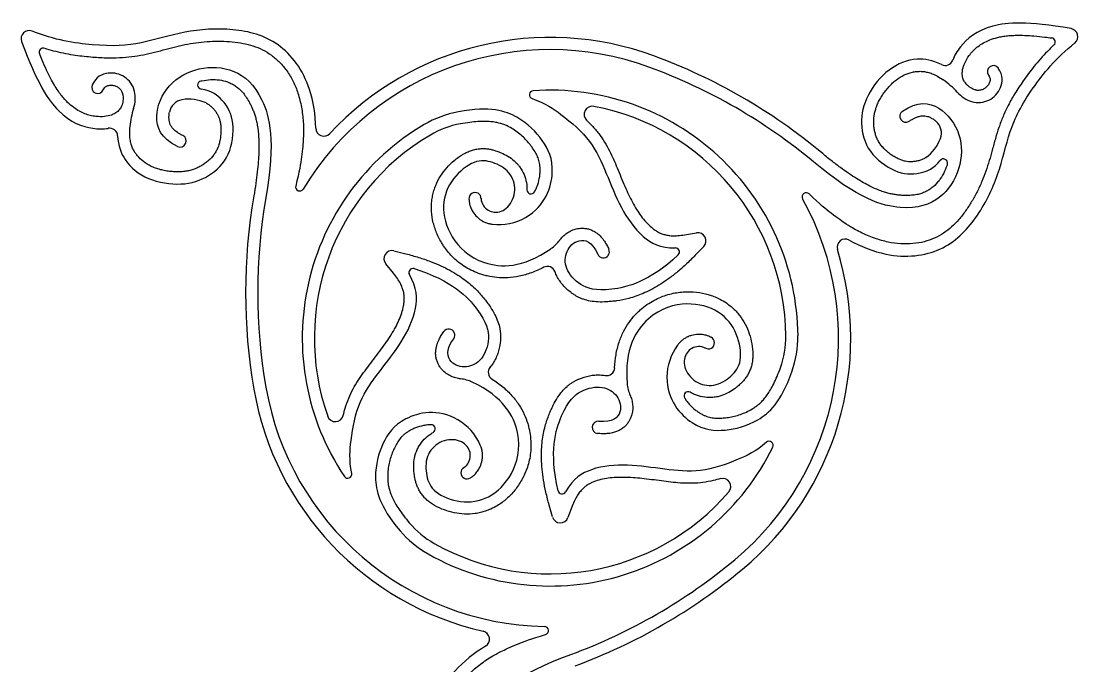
# Model space of a CAD drawing. Header units: millimetres. Extents: x -146 to 156, y -171 to 172.
# Drawn here: x 14.8 to 154.1, y 82.9 to 167.9 of the extents above; entities that cross this region are included whole.
import ezdxf

# ---------------------------------------------------------------- set-up
doc = ezdxf.new("R2010")
doc.units = ezdxf.units.MM
doc.header["$MEASUREMENT"] = 0
doc.layers.add('Layer 03', color=5, linetype='Continuous')

msp = doc.modelspace()

# ---------------------------------------------------------------- linework, layer by layer
at = {"layer": 'Layer 03'}
for p, q in [((102.26, 139.73), (103.85, 140)), ((104.8, 138.2), (103.67, 137.04)), ((63.97, 137.63), (65.54, 137.24)), ((63.91, 134.67), (62.88, 135.92)), ((84.88, 102.56), (84.43, 104.11)), ((87.47, 103.99), (86.9, 102.47))]:
    msp.add_line(p, q, dxfattribs=at)
for centre, radius, start, end in [((15.9, 165.58), 1.07, 68.2314, 200.3695), ((84.55, 126.13), 39.62, 69.8012, 137.1318), ((153.03, 165.85), 1.07, 308.2314, 80.3695), ((17.73, 163.81), 0.534, 73.3554, 202.2007), ((150.59, 165.15), 0.534, 313.3554, 82.2007), ((84.55, 126.13), 38.01, 69.8012, 148.8914), ((72.34, 92.95), 74.97, 50.2241, 69.8012), ((72.34, 92.95), 73.37, 50.2241, 69.8012), ((136.61, 163.12), 1.07, 242.9395, 339.0813), ((142.97, 161.24), 0.802, 35.556, 215.556), ((24.93, 159.17), 0.802, 155.556, 335.556), ((38.63, 159.48), 0.534, 104.1568, 261.6006), ((84.55, 126.13), 32.67, 0.5375, 93.9153), ((129.96, 151.01), 11.16, 42.3449, 54.9634), ((36.39, 155.52), 2.05, 100.074, 169.6731), ((36.95, 152.4), 5.22, 64.5144, 100.074), ((82.35, 158.19), 0.534, 93.9153, 250.8274), ((40.29, 153.02), 11.16, 162.3449, 174.9634), ((90.1, 155.61), 1.07, 79.3389, 226.1861), ((84.55, 126.13), 31.07, 0.5375, 79.339), ((131.43, 155.38), 0.802, 123.7052, 303.7052), ((74.9, 142.48), 13.68, 100.2784, 120.5378), ((134.08, 153.13), 2.05, 340.074, 49.6731), ((26.48, 152.72), 1.07, 2.9395, 99.0813), ((84.55, 126.13), 32.67, 120.5377, 213.9153), ((54.73, 153.81), 1.07, 181.0862, 317.1318), ((74.9, 142.48), 12.08, 100.2784, 120.5378), ((35.78, 152.11), 0.802, 243.7052, 63.7052), ((84.55, 126.13), 31.07, 120.5375, 199.339), ((131.09, 154.22), 5.22, 304.5144, 340.074), ((136.39, 149.21), 0.534, 344.1568, 141.6006), ((119.38, 132.15), 74.97, 170.2241, 189.8012), ((51.54, 146.05), 0.534, 166.0789, 328.8914), ((74.65, 144.51), 0.803, 357.8808, 184.731), ((82.03, 145.67), 0.534, 179.0234, 330.4557), ((118.3, 144.75), 0.534, 46.0789, 208.8914), ((119.38, 132.15), 73.37, 170.2241, 189.8012), ((84.55, 126.13), 38.01, 309.8012, 28.8914), ((77.76, 148.19), 7.1, 263.4046, 299.989), ((104.03, 138.94), 1.07, 315.9294, 99.3595), ((81.85, 141.95), 4.91, 304.786, 323.7127), ((81.85, 141.95), 6.51, 323.7096, 323.7127), ((101.07, 137.48), 0.534, 313.0409, 91.0957), ((123.43, 138.11), 1.07, 61.0862, 197.1318), ((63.71, 136.59), 1.07, 75.9294, 219.3595), ((91.56, 137.5), 0.802, 203.8807, 23.8807), ((84.55, 126.13), 39.62, 309.8012, 17.1318), ((66.46, 134.77), 0.534, 73.0409, 211.0957), ((84.19, 134.51), 1.07, 19.4722, 117.5456), ((71.19, 126.52), 0.802, 323.8807, 143.8807), ((105.41, 125.51), 0.803, 237.8808, 64.731), ((103.53, 126.31), 12.08, 340.2784, 0.5378), ((103.53, 126.31), 13.68, 340.2784, 0.5378), ((107.05, 120.97), 7.1, 143.4046, 179.989), ((72.2, 115.88), 6.51, 83.7096, 83.7127), ((77.47, 121.63), 1.07, 139.4722, 237.5456), ((91.99, 122.25), 1.07, 259.4722, 357.5456), ((72.2, 115.88), 4.91, 64.786, 83.7127), ((99.59, 120.56), 4.91, 184.786, 203.7127), ((84.55, 126.13), 39.62, 189.8012, 257.1318), ((84.55, 126.13), 38.01, 189.8012, 268.8914), ((102.73, 118.54), 0.534, 59.0234, 210.4557), ((99.59, 120.56), 6.51, 203.7096, 203.7127), ((56.24, 116.19), 1.07, 199.3389, 346.1861), ((68.88, 114.18), 0.534, 299.0234, 90.4557), ((68.83, 109.22), 7.1, 23.4046, 59.989), ((90.89, 114.37), 0.802, 83.8807, 263.8807), ((84.55, 126.13), 32.67, 240.5377, 333.9153), ((113.41, 112), 0.534, 333.9153, 130.8274), ((73.58, 108.37), 0.803, 117.8808, 304.731), ((57.88, 108.2), 0.534, 213.9153, 10.8274), ((107.3, 106.58), 1.07, 319.3389, 106.1861), ((84.55, 126.13), 31.07, 240.5375, 319.339), ((86.11, 106.14), 0.534, 193.0409, 331.0957), ((75.21, 109.6), 12.08, 220.2784, 240.5378), ((85.9, 102.85), 1.07, 195.9294, 339.3595), ((75.21, 109.6), 13.68, 220.2784, 240.5378), ((61.92, 153.29), 73.37, 290.2241, 309.8012), ((61.92, 153.29), 74.97, 290.2241, 309.8012), ((83.8, 87.59), 0.534, 286.0789, 88.8914), ((75.49, 86.46), 1.07, 301.0862, 77.1318)]:
    msp.add_arc(centre, radius, start, end, dxfattribs=at)
for points, knots in [([(153.21, 166.91), (147.4, 167.9), (141.88, 167.6), (138.76, 164.98), (137.83, 163.32), (137.61, 162.74)], [0.504688, 0.504688, 0.504688, 0.504688, 4.272891, 8.545783, 10.949446, 10.949446, 10.949446, 10.949446]), ([(53.66, 153.79), (53.63, 155.52), (52.9, 160.3), (48.95, 165.48), (42.83, 167.11), (36.23, 166.67), (30.66, 164.8), (25.44, 164.44), (19.22, 165.4), (16.3, 166.57)], [-46.357918, -46.357918, -46.357918, -46.357918, -42.089993, -35.074994, -28.059995, -21.044996, -14.029997, -7.014998, -1.426646, -1.426646, -1.426646, -1.426646]), ([(142.32, 160.77), (142.38, 160.69), (142.46, 160.54), (142.52, 160.35), (142.54, 160.23), (142.54, 160.11), (142.5, 159.94), (142.4, 159.65), (142.18, 159.31), (141.88, 159.05), (141.62, 158.9), (141.33, 158.8), (141.03, 158.76), (140.76, 158.78), (140.62, 158.82), (140.45, 158.87), (140.22, 158.97), (139.92, 159.14), (139.63, 159.36), (139.38, 159.61), (139.18, 159.87), (139.03, 160.13), (138.93, 160.4), (138.87, 160.69), (138.86, 161.07), (138.92, 161.65), (139.19, 162.46), (139.68, 163.28), (140.25, 163.95), (140.81, 164.48), (141.47, 164.94), (142.29, 165.36), (143.09, 165.64), (143.84, 165.82), (144.49, 165.93), (145.25, 166.01), (146.13, 166.04), (147.17, 166.03), (148.39, 165.95), (149.58, 165.82), (150.35, 165.72), (150.66, 165.68)], [-23.790675, -23.790675, -23.790675, -23.790675, -23.504501, -23.318798, -23.241616, -23.163944, -22.987302, -22.748865, -22.298118, -21.868879, -21.653775, -21.442089, -21.025749, -20.807029, -20.689748, -20.603753, -20.314431, -19.982702, -19.635344, -19.298144, -18.995878, -18.725605, -18.463675, -18.188776, -17.882143, -17.41373, -16.557218, -15.485736, -14.759169, -14.083101, -13.339877, -12.495487, -11.510329, -10.956018, -10.345979, -9.646629, -8.827147, -7.861088, -6.723099, -5.390348, -4.52386, -4.52386, -4.52386, -4.52386]), ([(14.9, 165.21), (16.95, 159.67), (19.97, 155.04), (23.8, 153.65), (25.7, 153.68), (26.31, 153.77)], [0.504688, 0.504688, 0.504688, 0.504688, 4.272891, 8.545783, 10.949446, 10.949446, 10.949446, 10.949446]), ([(17.89, 164.32), (18.28, 164.21), (19.53, 163.86), (21.57, 163.45), (23.9, 163.18), (25.94, 163.05), (27.75, 163.06), (29.39, 163.2), (30.93, 163.45), (32.44, 163.8), (34.37, 164.32), (36.3, 164.81), (38.23, 165.11), (39.7, 165.24), (41.19, 165.27), (42.65, 165.19), (44.06, 164.99), (45.39, 164.66), (46.66, 164.15), (47.85, 163.43), (48.94, 162.49), (49.91, 161.32), (50.73, 159.94), (51.26, 158.63), (51.58, 157.49), (51.79, 156.55), (51.93, 155.58), (52.03, 154.6), (52.07, 153.63), (52.05, 152.68), (51.87, 150.36), (51.51, 148.13), (51.02, 146.17)], [4.655853, 4.655853, 4.655853, 4.655853, 5.795658, 8.293337, 10.491413, 12.380239, 14.043519, 15.563997, 17.005874, 18.412416, 19.909717, 22.621352, 23.994014, 25.383331, 26.775225, 28.157231, 29.497708, 30.757584, 32.010635, 33.326218, 34.639534, 36.053749, 37.570953, 39.134841, 40.002098, 40.902787, 41.82238, 42.749916, 43.666862, 44.554532, 45.401241, 46.102206, 46.102206, 46.102206, 46.102206]), ([(150.95, 164.76), (150.66, 164.48), (149.74, 163.57), (148.36, 162.01), (146.96, 160.13), (145.82, 158.42), (144.93, 156.85), (144.23, 155.36), (143.68, 153.9), (143.23, 152.42), (142.71, 150.49), (142.17, 148.57), (141.46, 146.75), (140.84, 145.41), (140.12, 144.11), (139.32, 142.88), (138.45, 141.76), (137.49, 140.77), (136.42, 139.93), (135.2, 139.26), (133.84, 138.79), (132.34, 138.53), (130.73, 138.51), (129.34, 138.71), (128.19, 139), (127.27, 139.29), (126.36, 139.65), (125.46, 140.06), (124.6, 140.51), (123.79, 140.99), (121.87, 142.32), (120.12, 143.74), (118.67, 145.14)], [4.655853, 4.655853, 4.655853, 4.655853, 5.795658, 8.293337, 10.491413, 12.380239, 14.043519, 15.563997, 17.005874, 18.412416, 19.909717, 22.621352, 23.994014, 25.383331, 26.775225, 28.157231, 29.497708, 30.757584, 32.010635, 33.326218, 34.639534, 36.053749, 37.570953, 39.134841, 40.002098, 40.902787, 41.82238, 42.749916, 43.666862, 44.554532, 45.401241, 46.102206, 46.102206, 46.102206, 46.102206]), ([(123.95, 139.05), (125.46, 138.21), (129.96, 136.45), (136.42, 137.28), (140.9, 141.76), (143.81, 147.7), (144.98, 153.46), (147.28, 158.16), (151.23, 163.07), (153.7, 165.02)], [-46.357918, -46.357918, -46.357918, -46.357918, -42.089993, -35.074994, -28.059995, -21.044996, -14.029997, -7.014998, -1.426646, -1.426646, -1.426646, -1.426646]), ([(25.66, 158.84), (25.71, 158.93), (25.79, 159.08), (25.92, 159.22), (26.02, 159.3), (26.12, 159.36), (26.29, 159.41), (26.59, 159.47), (26.99, 159.45), (27.37, 159.32), (27.63, 159.16), (27.86, 158.97), (28.05, 158.73), (28.16, 158.49), (28.2, 158.34), (28.24, 158.17), (28.27, 157.92), (28.27, 157.57), (28.22, 157.22), (28.14, 156.87), (28.02, 156.57), (27.86, 156.32), (27.68, 156.09), (27.45, 155.9), (27.14, 155.69), (26.6, 155.46), (25.76, 155.28), (24.81, 155.3), (23.94, 155.45), (23.21, 155.68), (22.48, 156.02), (21.7, 156.52), (21.06, 157.08), (20.53, 157.63), (20.1, 158.14), (19.66, 158.75), (19.19, 159.5), (18.68, 160.42), (18.14, 161.51), (17.66, 162.6), (17.36, 163.32), (17.24, 163.61)], [-23.790675, -23.790675, -23.790675, -23.790675, -23.504501, -23.318798, -23.241616, -23.163944, -22.987302, -22.748865, -22.298118, -21.868879, -21.653775, -21.442089, -21.025749, -20.807029, -20.689748, -20.603753, -20.314431, -19.982702, -19.635344, -19.298144, -18.995878, -18.725605, -18.463675, -18.188776, -17.882143, -17.41373, -16.557218, -15.485736, -14.759169, -14.083101, -13.339877, -12.495487, -11.510329, -10.956018, -10.345979, -9.646629, -8.827147, -7.861088, -6.723099, -5.390348, -4.52386, -4.52386, -4.52386, -4.52386]), ([(35.42, 151.39), (33.21, 152.48), (32.12, 155.31), (34.02, 159.74), (38.18, 162.01), (43.03, 161.8), (46.8, 158.48), (48.39, 152.21), (47.08, 144.6)], [0, 0, 0, 0, 6.101392, 12.202784, 18.304176, 24.405568, 30.50696, 36.60835, 36.60835, 36.60835, 36.60835]), ([(136.12, 162.17), (134.94, 162.77), (132.55, 163.15), (129.1, 161.83), (126.1, 158.11), (125.29, 154.44), (126.3, 150.57), (130.06, 147.78), (133, 147.6), (135.13, 148.49), (135.97, 149.55)], [-46.068519, -46.068519, -46.068519, -46.068519, -42.966569, -38.882851, -34.799133, -30.715414, -26.631696, -22.547978, -18.46426, -15.327772, -15.327772, -15.327772, -15.327772]), ([(138.21, 158.52), (138.72, 157.96), (140.25, 156.96), (142.51, 157.27), (144.14, 158.97), (144.3, 160.75), (143.62, 161.7)], [17.82791, 17.82791, 17.82791, 17.82791, 21.364458, 25.637349, 29.910241, 34.183133, 34.183133, 34.183133, 34.183133]), ([(29.66, 156.4), (29.89, 157.13), (29.99, 158.95), (28.6, 160.75), (26.32, 161.32), (24.69, 160.56), (24.2, 159.5)], [17.82791, 17.82791, 17.82791, 17.82791, 21.364458, 25.637349, 29.910241, 34.183133, 34.183133, 34.183133, 34.183133]), ([(38.5, 160), (38.55, 160.01), (38.98, 160.11), (39.8, 160.23), (40.95, 160.18), (41.9, 159.95), (42.61, 159.65), (43.12, 159.34), (43.58, 158.98), (44.03, 158.52), (44.47, 157.94), (44.82, 157.37), (45.09, 156.85), (45.3, 156.41), (45.49, 155.93), (45.67, 155.41), (45.83, 154.83), (46.02, 153.89), (46.13, 152.83), (46.17, 151.62), (46.16, 150.54), (46.09, 149.33), (45.96, 147.98), (45.76, 146.48), (45.6, 145.43), (45.5, 144.88)], [9.39333, 9.39333, 9.39333, 9.39333, 9.535119, 10.626425, 11.702329, 12.750196, 13.365156, 13.877365, 14.414833, 15.005001, 15.673954, 16.444923, 16.874681, 17.330552, 17.807472, 18.318799, 18.87916, 19.502739, 20.992569, 21.884667, 22.890332, 24.020986, 25.287684, 26.701104, 28.271924, 28.271924, 28.271924, 28.271924]), ([(134.05, 149.91), (134.03, 149.9), (133.94, 149.84), (133.79, 149.75), (133.51, 149.62), (133.21, 149.52), (132.9, 149.45), (132.59, 149.39), (132.22, 149.36), (131.78, 149.36), (131.35, 149.43), (130.89, 149.56), (130.4, 149.76), (129.89, 150.04), (129.37, 150.38), (128.87, 150.78), (128.43, 151.21), (128.06, 151.66), (127.76, 152.14), (127.53, 152.64), (127.37, 153.16), (127.25, 153.7), (127.2, 154.26), (127.19, 154.81), (127.24, 155.37), (127.34, 155.91), (127.49, 156.46), (127.71, 157.02), (127.99, 157.59), (128.34, 158.16), (128.75, 158.73), (129.2, 159.26), (129.68, 159.75), (130.33, 160.3), (131.18, 160.83), (132.1, 161.15), (132.77, 161.26), (133.26, 161.29), (133.75, 161.27), (134.33, 161.17), (134.95, 160.96), (135.65, 160.62), (136.12, 160.32), (136.37, 160.14)], [3.660677, 3.660677, 3.660677, 3.660677, 3.738925, 3.954636, 4.166033, 4.604229, 4.838241, 5.064941, 5.486252, 5.883453, 6.283916, 6.716734, 7.207826, 7.762183, 8.353453, 8.954881, 9.541332, 10.089008, 10.603559, 11.112063, 11.622907, 12.140236, 12.663526, 13.187043, 13.702018, 14.218608, 14.74883, 15.304504, 15.897089, 16.529465, 17.185136, 17.845387, 18.492278, 19.108085, 20.237991, 21.289295, 21.806397, 22.15199, 22.661844, 23.192979, 23.79135, 24.500945, 25.35906, 25.35906, 25.35906, 25.35906]), ([(27.55, 152.77), (27.62, 151.45), (28.48, 149.19), (31.36, 146.86), (36.08, 146.13), (39.66, 147.26), (42.51, 150.07), (43.04, 154.72), (41.73, 157.35), (39.89, 158.76), (38.56, 158.95)], [-46.068519, -46.068519, -46.068519, -46.068519, -42.966569, -38.882851, -34.799133, -30.715414, -26.631696, -22.547978, -18.46426, -15.327772, -15.327772, -15.327772, -15.327772]), ([(82.18, 157.69), (83.95, 157.07), (86.44, 155.36), (90.11, 152.15), (91.94, 147.91), (93.81, 143.24), (96.34, 139.51), (99.06, 137.97), (101.06, 138.01)], [-29.788608, -29.788608, -29.788608, -29.788608, -26.110422, -20.888338, -15.666253, -10.444169, -5.222084, -0.951854, -0.951854, -0.951854, -0.951854]), ([(130.98, 156.05), (133.03, 157.41), (136.03, 156.94), (138.92, 153.08), (138.81, 148.35), (136.2, 144.25), (131.44, 142.64), (125.21, 144.4), (119.28, 149.34)], [0, 0, 0, 0, 6.101392, 12.202784, 18.304176, 24.405568, 30.50696, 36.60835, 36.60835, 36.60835, 36.60835]), ([(39.2, 157.11), (39.22, 157.1), (39.32, 157.05), (39.47, 156.96), (39.72, 156.78), (39.96, 156.57), (40.18, 156.34), (40.38, 156.1), (40.6, 155.8), (40.81, 155.42), (40.97, 155.01), (41.09, 154.55), (41.15, 154.03), (41.17, 153.44), (41.14, 152.82), (41.04, 152.19), (40.89, 151.59), (40.68, 151.04), (40.42, 150.55), (40.1, 150.1), (39.73, 149.7), (39.32, 149.33), (38.86, 149), (38.38, 148.72), (37.88, 148.48), (37.36, 148.29), (36.8, 148.15), (36.21, 148.06), (35.58, 148.03), (34.91, 148.04), (34.22, 148.11), (33.53, 148.23), (32.87, 148.41), (32.06, 148.69), (31.18, 149.16), (30.45, 149.8), (30.02, 150.33), (29.74, 150.73), (29.51, 151.17), (29.31, 151.72), (29.18, 152.37), (29.13, 153.14), (29.15, 153.7), (29.18, 154)], [3.660677, 3.660677, 3.660677, 3.660677, 3.738925, 3.954636, 4.166033, 4.604229, 4.838241, 5.064941, 5.486252, 5.883453, 6.283916, 6.716734, 7.207826, 7.762183, 8.353453, 8.954881, 9.541332, 10.089008, 10.603559, 11.112063, 11.622907, 12.140236, 12.663526, 13.187043, 13.702018, 14.218608, 14.74883, 15.304504, 15.897089, 16.529465, 17.185136, 17.845387, 18.492278, 19.108085, 20.237991, 21.289295, 21.806397, 22.15199, 22.661844, 23.192979, 23.79135, 24.500945, 25.35906, 25.35906, 25.35906, 25.35906]), ([(81.31, 142.04), (83.94, 143.58), (85.54, 148.57), (83.69, 152.27), (80.65, 155.43), (76.68, 156.71), (72.46, 155.95)], [4.24424, 4.24424, 4.24424, 4.24424, 9.954235, 15.774356, 21.594478, 27.414599, 27.414599, 27.414599, 27.414599]), ([(36.13, 152.82), (36, 152.89), (35.76, 153.02), (35.43, 153.23), (35.19, 153.4), (34.99, 153.57), (34.83, 153.73), (34.65, 153.96), (34.48, 154.25), (34.36, 154.62), (34.32, 154.96), (34.31, 155.31), (34.33, 155.61), (34.37, 155.82), (34.38, 155.89)], [0, 0, 0, 0, 0.413627, 0.774111, 1.086314, 1.252476, 1.498965, 1.713975, 2.084125, 2.432063, 2.812135, 3.023054, 3.429882, 3.632969, 3.632969, 3.632969, 3.632969]), ([(82.5, 145.41), (82.57, 145.54), (82.73, 145.85), (82.99, 146.51), (83.16, 147.22), (83.23, 147.9), (83.24, 148.37), (83.22, 148.8), (83.16, 149.18), (83.08, 149.54), (82.93, 149.99), (82.66, 150.53), (82.34, 151.02), (82.06, 151.42), (81.76, 151.82), (81.32, 152.33), (80.72, 152.9), (80.05, 153.42), (79.43, 153.81), (78.89, 154.09), (78.44, 154.28), (77.93, 154.44), (77.35, 154.57), (76.68, 154.66), (75.9, 154.7), (74.98, 154.67), (73.91, 154.56), (73.15, 154.44), (72.74, 154.37)], [6.832641, 6.832641, 6.832641, 6.832641, 7.2587, 7.797496, 8.821707, 9.295969, 9.736554, 10.132396, 10.493219, 10.830892, 11.157103, 11.81534, 12.528571, 12.800496, 13.179343, 13.933182, 14.69839, 15.500094, 16.302546, 16.747817, 17.203152, 17.690884, 18.235312, 18.861127, 19.590838, 20.444801, 21.441937, 22.599178, 22.599178, 22.599178, 22.599178]), ([(89.36, 154.84), (89.59, 154.61), (90.15, 154.05), (90.96, 153.11), (91.73, 151.99), (92.37, 150.84), (92.91, 149.7), (93.57, 148.13), (94.2, 146.57), (94.88, 145.06), (95.39, 144.04), (95.93, 143.08), (96.52, 142.2), (97.17, 141.41), (97.77, 140.83), (98.27, 140.43), (98.66, 140.17), (99.07, 139.95), (99.54, 139.78), (100.07, 139.66), (100.69, 139.6), (101.44, 139.62), (101.97, 139.69), (102.26, 139.73)], [10.285614, 10.285614, 10.285614, 10.285614, 11.202262, 12.507033, 13.780131, 15.00276, 16.181911, 17.330399, 19.793437, 20.897727, 21.967205, 22.996385, 23.988343, 24.946597, 25.863445, 26.316831, 26.751132, 27.180643, 27.628634, 28.126021, 28.705282, 29.393789, 30.211676, 30.211676, 30.211676, 30.211676]), ([(131.87, 154.71), (132, 154.79), (132.23, 154.94), (132.57, 155.12), (132.85, 155.24), (133.09, 155.32), (133.31, 155.38), (133.6, 155.43), (133.94, 155.43), (134.32, 155.35), (134.63, 155.22), (134.94, 155.04), (135.18, 154.88), (135.35, 154.74), (135.41, 154.69)], [0, 0, 0, 0, 0.413627, 0.774111, 1.086314, 1.252476, 1.498965, 1.713975, 2.084125, 2.432063, 2.812135, 3.023054, 3.429882, 3.632969, 3.632969, 3.632969, 3.632969]), ([(83.7, 135.46), (83.18, 135.19), (82.13, 134.72), (80.54, 134.25), (79, 134.04), (77.58, 134.07), (76.49, 134.25), (75.69, 134.47), (74.95, 134.71), (74.1, 135.07), (73.18, 135.6), (72.36, 136.2), (71.64, 136.86), (71.02, 137.56), (70.57, 138.18), (70.03, 139.03), (69.48, 140.15), (69.03, 141.67), (68.87, 143.02), (68.92, 144.09), (69.05, 144.89), (69.23, 145.58), (69.54, 146.47), (70.08, 147.5), (70.91, 148.6), (71.9, 149.57), (72.82, 150.23), (73.61, 150.64), (74.18, 150.87), (74.75, 151.02), (75.33, 151.1), (75.88, 151.11), (76.41, 151.06), (76.9, 150.96), (77.31, 150.84), (77.71, 150.7), (78.25, 150.49), (78.99, 150.12), (79.69, 149.62), (80.15, 149.17), (80.47, 148.8), (80.85, 148.26), (81.25, 147.42), (81.47, 146.49), (81.5, 145.9), (81.5, 145.68)], [-52.359049, -52.359049, -52.359049, -52.359049, -50.717889, -49.143838, -47.70695, -46.386251, -45.170407, -44.6001, -44.053709, -43.006767, -42.011578, -41.062178, -40.154541, -39.285914, -38.455146, -37.991304, -36.447831, -34.974539, -33.556732, -32.647588, -31.969337, -31.300352, -30.639095, -29.333622, -28.044278, -26.78872, -25.456957, -24.873241, -24.296289, -23.7359, -23.195054, -22.675915, -22.181405, -21.712488, -21.268672, -20.975888, -20.53878, -19.624614, -18.655112, -18.146685, -17.817363, -17.298322, -16.270932, -15.244729, -14.623832, -14.623832, -14.623832, -14.623832]), ([(136.9, 149.07), (136.89, 149.02), (136.76, 148.6), (136.45, 147.83), (135.84, 146.86), (135.16, 146.15), (134.54, 145.69), (134.02, 145.4), (133.48, 145.18), (132.86, 145.02), (132.14, 144.93), (131.47, 144.91), (130.88, 144.94), (130.4, 144.98), (129.89, 145.05), (129.35, 145.16), (128.76, 145.31), (127.86, 145.61), (126.88, 146.05), (125.81, 146.62), (124.89, 147.17), (123.87, 147.84), (122.77, 148.62), (121.56, 149.54), (120.74, 150.21), (120.31, 150.57)], [9.39333, 9.39333, 9.39333, 9.39333, 9.535119, 10.626425, 11.702329, 12.750196, 13.365156, 13.877365, 14.414833, 15.005001, 15.673954, 16.444923, 16.874681, 17.330552, 17.807472, 18.318799, 18.87916, 19.502739, 20.992569, 21.884667, 22.890332, 24.020986, 25.287684, 26.701104, 28.271924, 28.271924, 28.271924, 28.271924]), ([(75.46, 144.57), (75.46, 144.15), (75.84, 143.23), (77.14, 142.44), (79.11, 143.14), (80.22, 145.59), (79.36, 148.14), (76.98, 149.42), (74.66, 149.73), (71.52, 147.31), (70.09, 143.72), (71.17, 139.41), (75.13, 135.46), (80.91, 135.31), (84.65, 137.91)], [2.038113, 2.038113, 2.038113, 2.038113, 3.629564, 7.259129, 10.888693, 14.518258, 18.147822, 21.777387, 25.406951, 29.036516, 32.66608, 36.295645, 39.925209, 43.554774, 43.554774, 43.554774, 43.554774]), ([(73.85, 144.44), (73.86, 144.39), (73.87, 144.22), (73.9, 143.93), (73.98, 143.6), (74.12, 143.21), (74.4, 142.68), (74.81, 142.18), (75.26, 141.79), (75.64, 141.55), (76.05, 141.35), (76.5, 141.21), (76.8, 141.15), (76.95, 141.13)], [3.251618, 3.251618, 3.251618, 3.251618, 3.40021, 3.730369, 4.05048, 4.35481, 4.886016, 5.727309, 6.181544, 6.540079, 6.994876, 7.450885, 7.859892, 7.859892, 7.859892, 7.859892]), ([(85.81, 139.04), (85.83, 139.07), (85.99, 139.28), (86.33, 139.65), (86.89, 140.08), (87.51, 140.39), (88.08, 140.55), (88.57, 140.61), (89.01, 140.61), (89.48, 140.55), (89.96, 140.4), (90.42, 140.17), (90.86, 139.87), (91.3, 139.45), (91.69, 138.95), (92.03, 138.39), (92.21, 138.02), (92.3, 137.83)], [63.970117, 63.970117, 63.970117, 63.970117, 64.079586, 64.711213, 65.368008, 66.052497, 66.644447, 67.028339, 67.443511, 67.887224, 68.354258, 68.838328, 69.334524, 69.842128, 70.543853, 71.099136, 71.690294, 71.690294, 71.690294, 71.690294]), ([(101.44, 137.09), (97.6, 133.5), (91.45, 132.04), (88.4, 132.96), (86.38, 135.29), (86.55, 137.68), (88.18, 139.35), (90.07, 138.91), (90.83, 137.18)], [0.366661, 0.366661, 0.366661, 0.366661, 4.350648, 8.701298, 13.051947, 17.402596, 21.753246, 26.103895, 26.103895, 26.103895, 26.103895]), ([(65.54, 137.24), (66.11, 137.09), (67.2, 136.79), (68.73, 136.27), (70.1, 135.7), (71.31, 135.1), (72.38, 134.47), (73.57, 133.64), (74.78, 132.6), (75.73, 131.52), (76.32, 130.73), (76.79, 130.05), (77.27, 129.25), (77.69, 128.31), (77.9, 127.55), (77.99, 126.96), (78.02, 126.55), (78.02, 126.2), (78.01, 125.86), (77.95, 125.17), (77.76, 124.34), (77.4, 123.45), (77.06, 122.85), (76.79, 122.48), (76.65, 122.32)], [39.290818, 39.290818, 39.290818, 39.290818, 40.948621, 42.460319, 43.840246, 45.10174, 46.256332, 47.314415, 49.170309, 50.704637, 51.352424, 51.945414, 53.013838, 53.964872, 54.832493, 55.238588, 55.625496, 55.99236, 56.226189, 56.572851, 57.933374, 58.601568, 59.267055, 59.865395, 59.865395, 59.865395, 59.865395]), ([(103.67, 137.04), (103.26, 136.61), (102.45, 135.82), (101.23, 134.76), (100.06, 133.86), (98.93, 133.11), (97.85, 132.5), (96.54, 131.88), (95.04, 131.35), (93.63, 131.07), (92.65, 130.96), (91.83, 130.89), (90.89, 130.87), (89.87, 130.98), (89.1, 131.18), (88.55, 131.39), (88.17, 131.57), (87.87, 131.75), (87.58, 131.93), (87.02, 132.33), (86.39, 132.9), (85.8, 133.66), (85.45, 134.25), (85.27, 134.67), (85.2, 134.87)], [39.290818, 39.290818, 39.290818, 39.290818, 40.948621, 42.460319, 43.840246, 45.10174, 46.256332, 47.314415, 49.170309, 50.704637, 51.352424, 51.945414, 53.013838, 53.964872, 54.832493, 55.238588, 55.625496, 55.99236, 56.226189, 56.572851, 57.933374, 58.601568, 59.267055, 59.865395, 59.865395, 59.865395, 59.865395]), ([(66.61, 135.28), (71.64, 133.74), (75.98, 129.15), (76.7, 126.05), (75.69, 123.14), (73.55, 122.09), (71.28, 122.66), (70.72, 124.52), (71.84, 126.05)], [0.366661, 0.366661, 0.366661, 0.366661, 4.350648, 8.701298, 13.051947, 17.402596, 21.753246, 26.103895, 26.103895, 26.103895, 26.103895]), ([(57.28, 115.94), (57.36, 116.26), (57.56, 117.02), (57.98, 118.2), (58.56, 119.42), (59.23, 120.54), (59.96, 121.58), (60.99, 122.94), (62.02, 124.27), (62.98, 125.61), (63.61, 126.56), (64.17, 127.51), (64.64, 128.47), (65, 129.42), (65.21, 130.23), (65.31, 130.86), (65.34, 131.33), (65.31, 131.8), (65.23, 132.28), (65.07, 132.8), (64.8, 133.38), (64.42, 134.01), (64.09, 134.44), (63.91, 134.67)], [10.285614, 10.285614, 10.285614, 10.285614, 11.202262, 12.507033, 13.780131, 15.00276, 16.181911, 17.330399, 19.793437, 20.897727, 21.967205, 22.996385, 23.988343, 24.946597, 25.863445, 26.316831, 26.751132, 27.180643, 27.628634, 28.126021, 28.705282, 29.393789, 30.211676, 30.211676, 30.211676, 30.211676]), ([(58.4, 108.3), (58.05, 110.14), (58.29, 113.15), (59.24, 117.93), (61.98, 121.64), (65.1, 125.6), (67.06, 129.65), (67.03, 132.78), (66, 134.49)], [-29.788608, -29.788608, -29.788608, -29.788608, -26.110422, -20.888338, -15.666253, -10.444169, -5.222084, -0.951854, -0.951854, -0.951854, -0.951854]), ([(93.05, 122.2), (93.08, 122.79), (93.19, 123.93), (93.59, 125.54), (94.17, 126.97), (94.91, 128.19), (95.61, 129.05), (96.2, 129.64), (96.77, 130.15), (97.51, 130.7), (98.44, 131.24), (99.37, 131.65), (100.29, 131.94), (101.21, 132.13), (101.97, 132.21), (102.98, 132.25), (104.23, 132.17), (105.77, 131.8), (107.01, 131.26), (107.92, 130.68), (108.54, 130.17), (109.06, 129.67), (109.66, 128.96), (110.29, 127.98), (110.83, 126.71), (111.17, 125.37), (111.28, 124.24), (111.25, 123.35), (111.16, 122.74), (111, 122.16), (110.78, 121.63), (110.51, 121.14), (110.21, 120.71), (109.87, 120.34), (109.56, 120.04), (109.25, 119.76), (108.79, 119.4), (108.1, 118.94), (107.32, 118.59), (106.7, 118.42), (106.22, 118.33), (105.56, 118.26), (104.64, 118.34), (103.72, 118.61), (103.2, 118.88), (103.01, 118.99)], [-52.359049, -52.359049, -52.359049, -52.359049, -50.717889, -49.143838, -47.70695, -46.386251, -45.170407, -44.6001, -44.053709, -43.006767, -42.011578, -41.062178, -40.154541, -39.285914, -38.455146, -37.991304, -36.447831, -34.974539, -33.556732, -32.647588, -31.969337, -31.300352, -30.639095, -29.333622, -28.044278, -26.78872, -25.456957, -24.873241, -24.296289, -23.7359, -23.195054, -22.675915, -22.181405, -21.712488, -21.268672, -20.975888, -20.53878, -19.624614, -18.655112, -18.146685, -17.817363, -17.298322, -16.270932, -15.244729, -14.623832, -14.623832, -14.623832, -14.623832]), ([(105.07, 124.78), (104.7, 124.99), (103.72, 125.12), (102.38, 124.39), (101.99, 122.33), (103.57, 120.15), (106.2, 119.62), (108.5, 121.04), (109.93, 122.89), (109.4, 126.82), (107.01, 129.85), (102.74, 131.07), (97.33, 129.62), (94.32, 124.69), (94.7, 120.15)], [2.038113, 2.038113, 2.038113, 2.038113, 3.629564, 7.259129, 10.888693, 14.518258, 18.147822, 21.777387, 25.406951, 29.036516, 32.66608, 36.295645, 39.925209, 43.554774, 43.554774, 43.554774, 43.554774]), ([(72.74, 120.76), (72.7, 120.77), (72.44, 120.8), (71.95, 120.91), (71.3, 121.18), (70.72, 121.56), (70.29, 121.98), (69.99, 122.37), (69.77, 122.75), (69.6, 123.19), (69.48, 123.68), (69.45, 124.2), (69.5, 124.73), (69.64, 125.32), (69.87, 125.9), (70.19, 126.48), (70.42, 126.82), (70.54, 126.99)], [63.970117, 63.970117, 63.970117, 63.970117, 64.079586, 64.711213, 65.368008, 66.052497, 66.644447, 67.028339, 67.443511, 67.887224, 68.354258, 68.838328, 69.334524, 69.842128, 70.543853, 71.099136, 71.690294, 71.690294, 71.690294, 71.690294]), ([(105.75, 126.23), (105.71, 126.26), (105.55, 126.34), (105.29, 126.45), (104.96, 126.54), (104.56, 126.62), (103.96, 126.64), (103.31, 126.54), (102.76, 126.34), (102.35, 126.13), (101.98, 125.88), (101.63, 125.56), (101.43, 125.33), (101.34, 125.21)], [3.251618, 3.251618, 3.251618, 3.251618, 3.40021, 3.730369, 4.05048, 4.35481, 4.886016, 5.727309, 6.181544, 6.540079, 6.994876, 7.450885, 7.859892, 7.859892, 7.859892, 7.859892]), ([(84.43, 104.11), (84.27, 104.68), (83.99, 105.77), (83.68, 107.37), (83.48, 108.83), (83.4, 110.18), (83.41, 111.42), (83.53, 112.87), (83.83, 114.43), (84.29, 115.79), (84.68, 116.7), (85.03, 117.45), (85.48, 118.26), (86.09, 119.1), (86.64, 119.66), (87.11, 120.03), (87.45, 120.27), (87.75, 120.44), (88.05, 120.6), (88.68, 120.89), (89.49, 121.15), (90.44, 121.28), (91.13, 121.29), (91.58, 121.24), (91.79, 121.2)], [39.290818, 39.290818, 39.290818, 39.290818, 40.948621, 42.460319, 43.840246, 45.10174, 46.256332, 47.314415, 49.170309, 50.704637, 51.352424, 51.945414, 53.013838, 53.964872, 54.832493, 55.238588, 55.625496, 55.99236, 56.226189, 56.572851, 57.933374, 58.601568, 59.267055, 59.865395, 59.865395, 59.865395, 59.865395]), ([(99.94, 120.98), (99.96, 117.94), (103.48, 114.05), (107.62, 113.8), (111.87, 114.86), (114.97, 117.65), (116.41, 121.69)], [4.24424, 4.24424, 4.24424, 4.24424, 9.954235, 15.774356, 21.594478, 27.414599, 27.414599, 27.414599, 27.414599]), ([(102.27, 118.26), (102.35, 118.13), (102.53, 117.84), (102.97, 117.29), (103.51, 116.79), (104.06, 116.38), (104.46, 116.14), (104.84, 115.95), (105.21, 115.8), (105.56, 115.7), (106.02, 115.6), (106.62, 115.56), (107.21, 115.59), (107.69, 115.64), (108.19, 115.7), (108.85, 115.83), (109.65, 116.06), (110.43, 116.38), (111.08, 116.72), (111.59, 117.05), (111.98, 117.35), (112.38, 117.7), (112.78, 118.14), (113.19, 118.67), (113.61, 119.34), (114.05, 120.15), (114.49, 121.13), (114.77, 121.84), (114.91, 122.23)], [6.832641, 6.832641, 6.832641, 6.832641, 7.2587, 7.797496, 8.821707, 9.295969, 9.736554, 10.132396, 10.493219, 10.830892, 11.157103, 11.81534, 12.528571, 12.800496, 13.179343, 13.933182, 14.69839, 15.500094, 16.302546, 16.747817, 17.203152, 17.690884, 18.235312, 18.861127, 19.590838, 20.444801, 21.441937, 22.599178, 22.599178, 22.599178, 22.599178]), ([(76.89, 120.73), (77.39, 120.41), (78.32, 119.74), (79.52, 118.59), (80.47, 117.37), (81.15, 116.13), (81.54, 115.09), (81.76, 114.29), (81.91, 113.53), (82.03, 112.61), (82.03, 111.55), (81.92, 110.53), (81.71, 109.59), (81.41, 108.7), (81.1, 108), (80.63, 107.1), (79.94, 106.07), (78.85, 104.92), (77.76, 104.11), (76.8, 103.62), (76.05, 103.33), (75.36, 103.13), (74.44, 102.96), (73.27, 102.91), (71.91, 103.08), (70.58, 103.46), (69.54, 103.92), (68.79, 104.4), (68.31, 104.78), (67.89, 105.2), (67.53, 105.66), (67.25, 106.13), (67.03, 106.62), (66.87, 107.09), (66.76, 107.51), (66.68, 107.92), (66.6, 108.5), (66.55, 109.33), (66.63, 110.18), (66.79, 110.8), (66.95, 111.26), (67.23, 111.87), (67.75, 112.63), (68.45, 113.28), (68.95, 113.6), (69.14, 113.71)], [-52.359049, -52.359049, -52.359049, -52.359049, -50.717889, -49.143838, -47.70695, -46.386251, -45.170407, -44.6001, -44.053709, -43.006767, -42.011578, -41.062178, -40.154541, -39.285914, -38.455146, -37.991304, -36.447831, -34.974539, -33.556732, -32.647588, -31.969337, -31.300352, -30.639095, -29.333622, -28.044278, -26.78872, -25.456957, -24.873241, -24.296289, -23.7359, -23.195054, -22.675915, -22.181405, -21.712488, -21.268672, -20.975888, -20.53878, -19.624614, -18.655112, -18.146685, -17.817363, -17.298322, -16.270932, -15.244729, -14.623832, -14.623832, -14.623832, -14.623832]), ([(73.12, 109.03), (73.49, 109.25), (74.09, 110.03), (74.12, 111.56), (72.54, 112.92), (69.86, 112.65), (68.08, 110.63), (68.16, 107.93), (69.05, 105.76), (72.72, 104.26), (76.54, 104.81), (79.73, 107.91), (81.18, 113.31), (78.41, 118.38), (74.29, 120.33)], [2.038113, 2.038113, 2.038113, 2.038113, 3.629564, 7.259129, 10.888693, 14.518258, 18.147822, 21.777387, 25.406951, 29.036516, 32.66608, 36.295645, 39.925209, 43.554774, 43.554774, 43.554774, 43.554774]), ([(85.59, 106.02), (84.41, 111.14), (86.21, 117.2), (88.54, 119.38), (91.57, 119.96), (93.55, 118.63), (94.18, 116.37), (92.85, 114.96), (90.98, 115.16)], [0.366661, 0.366661, 0.366661, 0.366661, 4.350648, 8.701298, 13.051947, 17.402596, 21.753246, 26.103895, 26.103895, 26.103895, 26.103895]), ([(95.1, 118.58), (95.12, 118.55), (95.22, 118.3), (95.37, 117.83), (95.46, 117.13), (95.42, 116.44), (95.27, 115.86), (95.08, 115.4), (94.86, 115.02), (94.57, 114.65), (94.2, 114.31), (93.77, 114.02), (93.29, 113.8), (92.7, 113.62), (92.08, 113.53), (91.42, 113.52), (91.01, 113.55), (90.8, 113.57)], [63.970117, 63.970117, 63.970117, 63.970117, 64.079586, 64.711213, 65.368008, 66.052497, 66.644447, 67.028339, 67.443511, 67.887224, 68.354258, 68.838328, 69.334524, 69.842128, 70.543853, 71.099136, 71.690294, 71.690294, 71.690294, 71.690294]), ([(72.39, 115.37), (69.74, 116.88), (64.62, 115.77), (62.34, 112.31), (61.12, 108.1), (61.99, 104.03), (64.77, 100.75)], [4.24424, 4.24424, 4.24424, 4.24424, 9.954235, 15.774356, 21.594478, 27.414599, 27.414599, 27.414599, 27.414599]), ([(68.88, 114.71), (68.72, 114.71), (68.38, 114.69), (67.68, 114.59), (66.98, 114.38), (66.35, 114.1), (65.94, 113.88), (65.58, 113.64), (65.27, 113.4), (65.01, 113.15), (64.7, 112.8), (64.36, 112.3), (64.09, 111.77), (63.89, 111.33), (63.7, 110.87), (63.47, 110.23), (63.27, 109.43), (63.16, 108.59), (63.14, 107.86), (63.16, 107.25), (63.22, 106.76), (63.33, 106.24), (63.51, 105.68), (63.77, 105.05), (64.13, 104.35), (64.62, 103.57), (65.24, 102.7), (65.73, 102.1), (65.99, 101.79)], [6.832641, 6.832641, 6.832641, 6.832641, 7.2587, 7.797496, 8.821707, 9.295969, 9.736554, 10.132396, 10.493219, 10.830892, 11.157103, 11.81534, 12.528571, 12.800496, 13.179343, 13.933182, 14.69839, 15.500094, 16.302546, 16.747817, 17.203152, 17.690884, 18.235312, 18.861127, 19.590838, 20.444801, 21.441937, 22.599178, 22.599178, 22.599178, 22.599178]), ([(74.04, 107.71), (74.08, 107.74), (74.22, 107.83), (74.45, 108.01), (74.7, 108.24), (74.97, 108.55), (75.28, 109.06), (75.52, 109.67), (75.62, 110.26), (75.65, 110.71), (75.62, 111.16), (75.52, 111.62), (75.41, 111.91), (75.35, 112.04)], [3.251618, 3.251618, 3.251618, 3.251618, 3.40021, 3.730369, 4.05048, 4.35481, 4.886016, 5.727309, 6.181544, 6.540079, 6.994876, 7.450885, 7.859892, 7.859892, 7.859892, 7.859892]), ([(113.06, 112.4), (111.64, 111.18), (108.91, 109.88), (104.3, 108.31), (99.72, 108.83), (94.73, 109.55), (90.24, 109.23), (87.55, 107.64), (86.58, 105.89)], [-29.788608, -29.788608, -29.788608, -29.788608, -26.110422, -20.888338, -15.666253, -10.444169, -5.222084, -0.951854, -0.951854, -0.951854, -0.951854]), ([(107.01, 107.61), (106.69, 107.52), (105.93, 107.32), (104.7, 107.08), (103.35, 106.98), (102.04, 107), (100.78, 107.11), (99.09, 107.32), (97.42, 107.55), (95.78, 107.71), (94.64, 107.78), (93.54, 107.79), (92.48, 107.72), (91.47, 107.56), (90.67, 107.33), (90.07, 107.1), (89.65, 106.89), (89.25, 106.64), (88.88, 106.32), (88.51, 105.92), (88.14, 105.41), (87.79, 104.76), (87.58, 104.26), (87.47, 103.99)], [10.285614, 10.285614, 10.285614, 10.285614, 11.202262, 12.507033, 13.780131, 15.00276, 16.181911, 17.330399, 19.793437, 20.897727, 21.967205, 22.996385, 23.988343, 24.946597, 25.863445, 26.316831, 26.751132, 27.180643, 27.628634, 28.126021, 28.705282, 29.393789, 30.211676, 30.211676, 30.211676, 30.211676]), ([(84.8, 49.3), (84.71, 49.7), (84.38, 50.95), (83.71, 52.92), (82.79, 55.08), (81.88, 56.91), (80.96, 58.48), (80.02, 59.83), (79.03, 61.03), (77.97, 62.16), (76.56, 63.58), (75.17, 65), (73.95, 66.53), (73.1, 67.74), (72.33, 69.01), (71.67, 70.32), (71.14, 71.63), (70.76, 72.96), (70.56, 74.31), (70.59, 75.7), (70.86, 77.12), (71.39, 78.54), (72.18, 79.94), (73.05, 81.05), (73.87, 81.9), (74.58, 82.55), (75.35, 83.16), (76.15, 83.73), (76.97, 84.25), (77.8, 84.71), (79.9, 85.71), (82.02, 86.52), (83.95, 87.07)], [4.655853, 4.655853, 4.655853, 4.655853, 5.795658, 8.293337, 10.491413, 12.380239, 14.043519, 15.563997, 17.005874, 18.412416, 19.909717, 22.621352, 23.994014, 25.383331, 26.775225, 28.157231, 29.497708, 30.757584, 32.010635, 33.326218, 34.639534, 36.053749, 37.570953, 39.134841, 40.002098, 40.902787, 41.82238, 42.749916, 43.666862, 44.554532, 45.401241, 46.102206, 46.102206, 46.102206, 46.102206]), ([(76.04, 85.55), (74.56, 84.66), (70.78, 81.64), (68.27, 75.63), (69.91, 69.51), (73.6, 64.02), (78, 60.13), (80.92, 55.79), (83.2, 49.91), (83.65, 46.8)], [-46.357918, -46.357918, -46.357918, -46.357918, -42.089993, -35.074994, -28.059995, -21.044996, -14.029997, -7.014998, -1.426646, -1.426646, -1.426646, -1.426646]), ([(87.24, 70.96), (87.4, 68.5), (85.49, 66.14), (80.7, 65.56), (76.66, 68.03), (74.41, 72.34), (75.4, 77.26), (80.04, 81.78), (87.28, 84.45)], [0, 0, 0, 0, 6.101392, 12.202784, 18.304176, 24.405568, 30.50696, 36.60835, 36.60835, 36.60835, 36.60835])]:
    msp.add_open_spline(points, degree=3, knots=knots, dxfattribs=at)
for points in [[(77.13, 142.73), (77.17, 142.72), (77.2, 142.72)], [(102.63, 124.25), (102.61, 124.23), (102.59, 124.2)], [(73.88, 111.41), (73.87, 111.44), (73.85, 111.47)]]:
    msp.add_rational_spline(points, [1, 0.998976560358, 0.997994576836], degree=2, dxfattribs=at)

doc.saveas('drawing.dxf')
